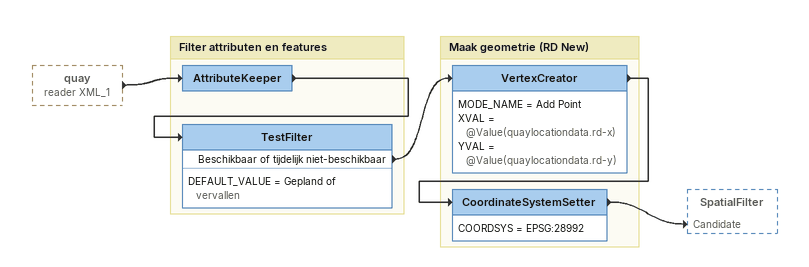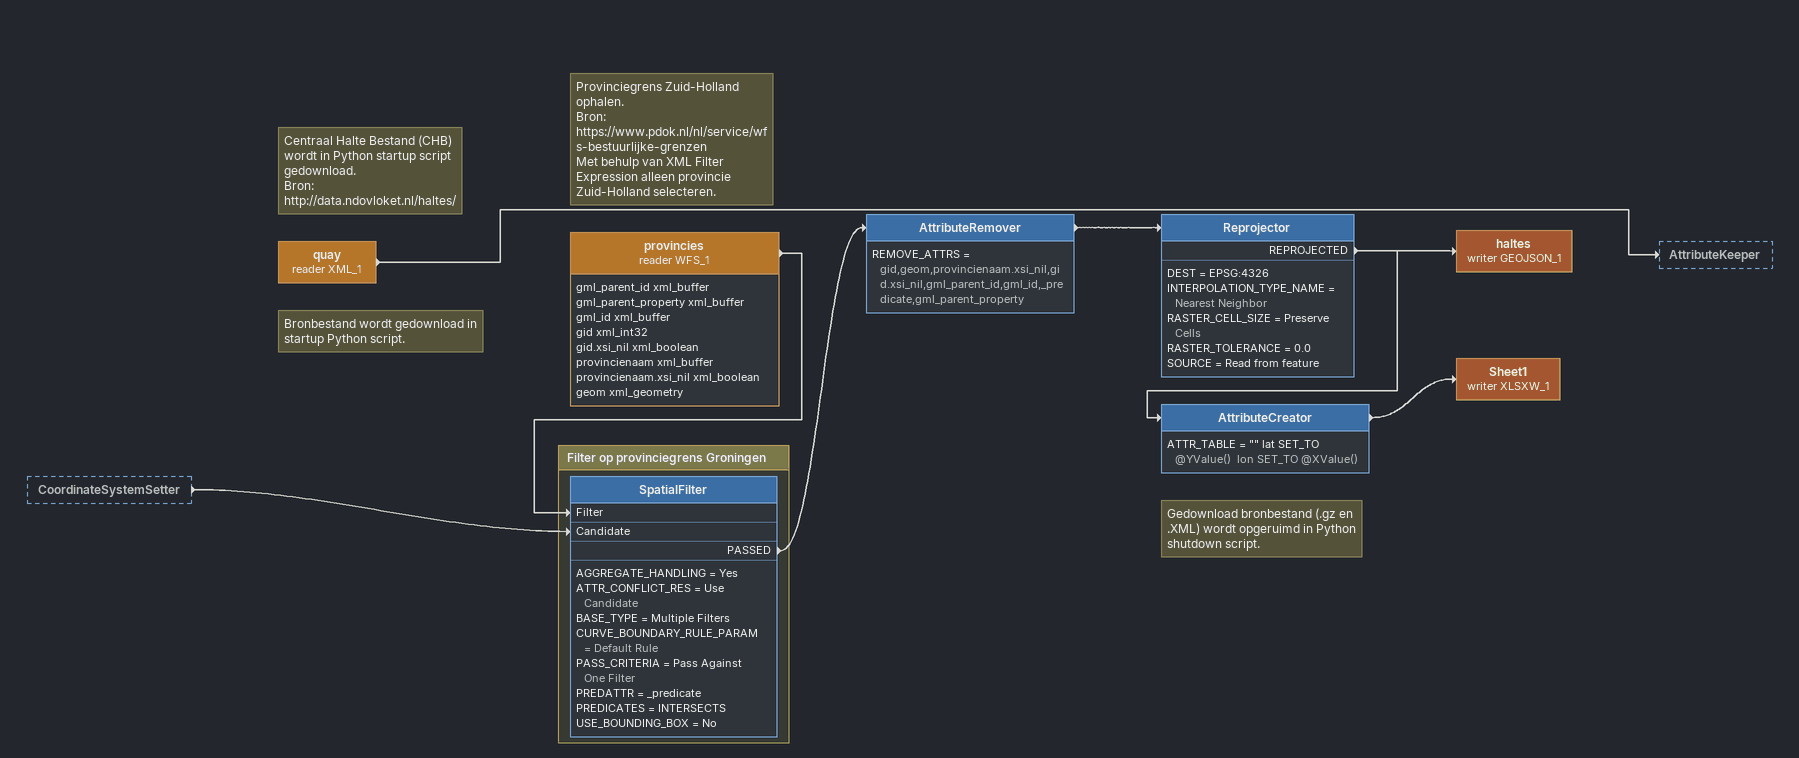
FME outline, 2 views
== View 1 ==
quay (reader XML_1) [outside]
    -> AttributeKeeper

Bookmark: Filter attributen en features
AttributeKeeper
    -> TestFilter
TestFilter
    DEFAULT_VALUE = Gepland of vervallen
    Beschikbaar of tijdelijk niet-beschikbaar -> VertexCreator

Bookmark: Maak geometrie (RD New)
VertexCreator
    MODE_NAME = Add Point
    XVAL = @Value(quaylocationdata.rd-x)
    YVAL = @Value(quaylocationdata.rd-y)
    -> CoordinateSystemSetter
CoordinateSystemSetter
    COORDSYS = EPSG:28992
    -> SpatialFilter [Candidate]

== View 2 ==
CoordinateSystemSetter [outside]
    -> SpatialFilter [Candidate]
Note: Centraal Halte Bestand (CHB) wordt in Python startup script gedownload. / Bron: http://data.ndovloket.nl/haltes/
Note: Bronbestand wordt gedownload in startup Python script.
quay (reader XML_1)
    -> AttributeKeeper
Note: Provinciegrens Zuid-Holland ophalen. / Bron: https://www.pdok.nl/nl/service/wfs-bestuurlijke-grenzen / Met behulp van XML Filter Expression alleen provincie Zuid-Holland selecteren.
provincies (reader WFS_1)
    attributes: gml_parent_id xml_buffer, gml_parent_property xml_buffer, gml_id xml_buffer, gid xml_int32, gid.xsi_nil xml_boolean, provincienaam xml_buffer, provincienaam.xsi_nil xml_boolean, geom xml_geometry
    -> SpatialFilter [Filter]
AttributeRemover
    REMOVE_ATTRS = gid,geom,provincienaam.xsi_nil,gid.xsi_nil,gml_parent_id,gml_id,_predicate,gml_parent_property
    -> Reprojector
Reprojector
    DEST = EPSG:4326
    INTERPOLATION_TYPE_NAME = Nearest Neighbor
    RASTER_CELL_SIZE = Preserve Cells
    RASTER_TOLERANCE = 0.0
    SOURCE = Read from feature
    REPROJECTED -> AttributeCreator
    REPROJECTED -> haltes (writer GEOJSON_1)
haltes (writer GEOJSON_1)
Note: Gedownload bronbestand (.gz en .XML) wordt opgeruimd in Python shutdown script.
AttributeCreator
    ATTR_TABLE = "" lat SET_TO @YValue()  lon SET_TO @XValue()
    -> Sheet1 (writer XLSXW_1)
Sheet1 (writer XLSXW_1)

Bookmark: Filter op provinciegrens Groningen
SpatialFilter
    AGGREGATE_HANDLING = Yes
    ATTR_CONFLICT_RES = Use Candidate
    BASE_TYPE = Multiple Filters
    CURVE_BOUNDARY_RULE_PARAM = Default Rule
    PASS_CRITERIA = Pass Against One Filter
    PREDATTR = _predicate
    PREDICATES = INTERSECTS
    USE_BOUNDING_BOX = No
    PASSED -> AttributeRemover
